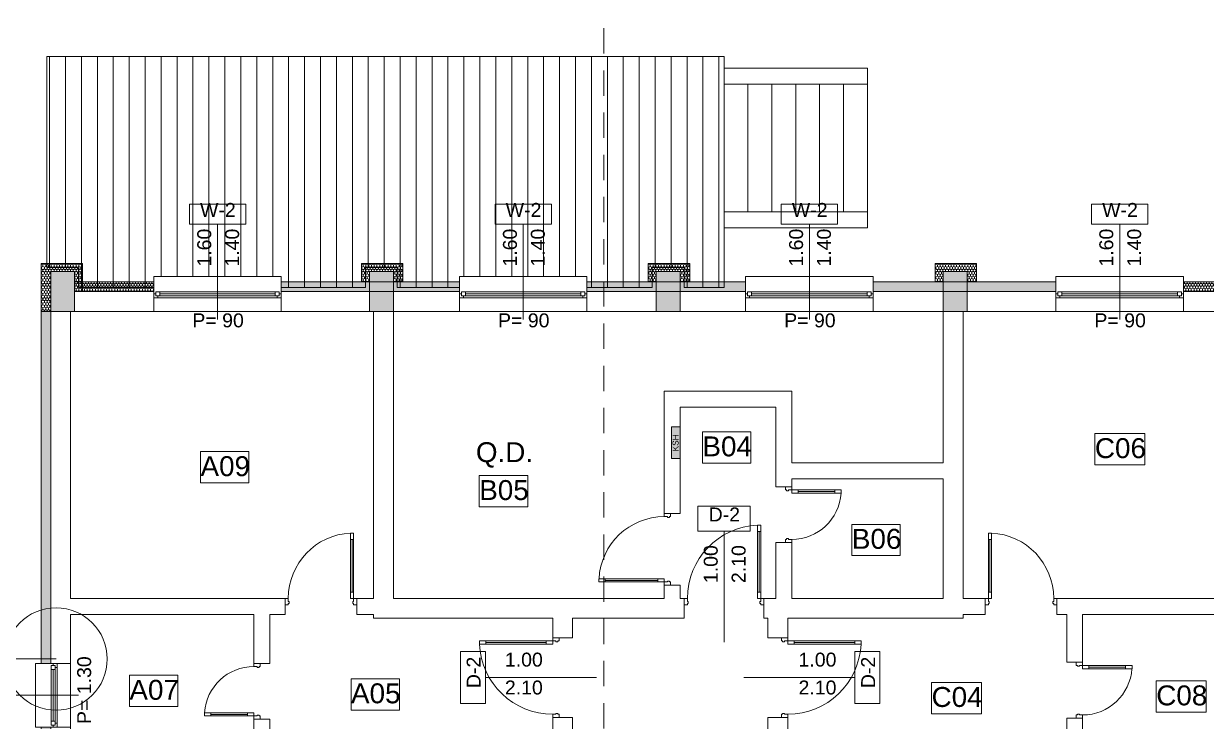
# Model space of a CAD drawing. Header units: feet. Extents: x 2796058 to 2864679, y -67651 to -26651.
# Drawn here: x 2803729 to 2818571, y -50301 to -41549 of the extents above; entities that cross this region are included whole.
import ezdxf
from ezdxf.enums import TextEntityAlignment as Align

# ---------------------------------------------------------------- set-up
doc = ezdxf.new("R2010")
doc.units = ezdxf.units.FT
doc.header["$MEASUREMENT"] = 0
doc.linetypes.add('Long Dashed', pattern=[529.166651, 317.499995, -211.666656])
for name, color, linetype in [('0_muret e jashtme', 7, 'Continuous'), ('Dimensioning - General', 7, 'Continuous'), ('Shell - Roof', 7, 'Continuous')]:
    doc.layers.add(name, color=color, linetype=linetype)
for name, color, linetype, lineweight in [('0_muret e jashtme_Pen_No__1', 7, 'Continuous', 0), ('0_muret e jashtme_Pen_No__19', 255, 'Continuous', 0), ('ARCHICAD Door Markers_Pen_No__60', 230, 'Continuous', 0), ('ARCHICAD Doors_Pen_No__1', 7, 'Continuous', 0), ('ARCHICAD Doors_Pen_No__60', 230, 'Continuous', 0), ('ARCHICAD Window Markers_Pen_No__20', 1, 'Continuous', 0), ('ARCHICAD Windows_Pen_No__20', 1, 'Continuous', 0), ('Dimensioning - General_Pen_No__1', 7, 'Continuous', 0), ('Lines_Pen_No__20', 1, 'Continuous', 0), ('Shell - Roof_Pen_No__1', 7, 'Continuous', 0), ('Shell - Roof_Pen_No__2', 8, 'Continuous', 0), ('Shell - Roof_Pen_No__20', 1, 'Continuous', 0), ('Structural - Bearing_Pen_No__1', 7, 'Continuous', 0), ('Structural - Bearing_Pen_No__2', 8, 'Continuous', 0), ('Text blocks_Pen_No__1', 7, 'Continuous', 0), ('Text blocks_Pen_No__2', 8, 'Continuous', 0)]:
    doc.layers.add(name, color=color, linetype=linetype, lineweight=lineweight)
doc.layers.add('0_muret e jashtme_Pen_No__14', color=7, linetype='Continuous', lineweight=0, true_color=0xbd8b17)
doc.layers.add('Structural - Bearing_Pen_No__65', color=7, linetype='Continuous', lineweight=0, true_color=0x80c2ff)
doc.styles.add('GENERATED_STYLE_1', font='arial.ttf')
doc.dimstyles.new('GENERATED_STYLE__1', dxfattribs={"dimtxt": 250, "dimasz": 190, "dimexe": 0.18, "dimexo": 3, "dimgap": 0.09, "dimtad": 1, "dimtih": 1, "dimtoh": 1, "dimlfac": 0.001, "dimzin": 0, "dimdsep": 46, "dimtxsty": 'GENERATED_STYLE_1', "dimblk": 'ARROWHEAD_2', "dimblk1": 'ARROWHEAD_2', "dimblk2": 'ARROWHEAD_2', "dimcen": 0.09, "dimclrd": 7, "dimclre": 7, "dimclrt": 7, "dimadec": 0, "dimazin": 0, "dimtfac": 1, "dimtdec": 4, "dimtmove": 0, "dimatfit": 3, "dimfxl": 1, "dimtolj": 1, "dimtzin": 0, "dimarcsym": 0})
pattern_1 = [(90, (2247653.822, -76424.967), (-34.6410162, 0), [20, -40]), (90, (2247636.502, -76394.967), (-34.6410162, 0), [20, -40]), (150, (2247653.822, -76404.967), (17.320508, 30), [20, -40]), (150, (2247619.18, -76404.967), (17.320508, 30), [20, -40]), (210, (2247653.822, -76424.967), (-17.320508, 30), [20, -40]), (210, (2247619.18, -76424.967), (-17.320508, 30), [20, -40])]

# ---------------------------------------------------------------- blocks, each defined once
blk = doc.blocks.new('Window 22')
at = {"layer": 'ARCHICAD Windows_Pen_No__20', "color": 1, "linetype": 'Continuous', "lineweight": 0}
for p, q in [((-400, 150), (-400, 220)), ((-400, 220), (400, 220)), ((-400, 150), (-400, 30)), ((400, 220), (400, 150)), ((400, 150), (400, 30)), ((-400, 30), (-400, 0)), ((-400, 0), (-375, 0)), ((-400, 0), (-400, -50)), ((-400, 0), (-400, -50)), ((-375, 25), (-325, 25)), ((-375, -25), (-375, 25)), ((-375, 0), (-375, -25)), ((-325, 25), (325, 25)), ((-325, 25), (-325, -25)), ((-325, 25), (325, 25)), ((-325, 0), (325, 0)), ((325, -25), (325, 25)), ((325, 25), (375, 25)), ((375, 25), (375, -25)), ((375, -25), (375, 0)), ((375, 0), (400, 0)), ((400, 30), (400, 0)), ((400, 0), (400, -50)), ((400, 0), (400, -50)), ((-350, -50), (-400, -50)), ((-400, -50), (-400, -220)), ((-375, -25), (-350, -25)), ((-325, -25), (-375, -25)), ((-350, -25), (-350, -50)), ((350, -50), (-350, -50)), ((325, -25), (-325, -25)), ((375, -25), (325, -25)), ((350, -50), (350, -25)), ((350, -25), (375, -25)), ((400, -50), (350, -50)), ((400, -50), (400, -220)), ((-400, -220), (400, -220))]:
    blk.add_line(p, q, dxfattribs=at)
blk = doc.blocks.new('W Marker 22_2')
at = {"layer": 'ARCHICAD Window Markers_Pen_No__20', "color": 1, "linetype": 'Continuous', "lineweight": 0}
for p, q in [((0, -1095), (0, 100)), ((-354, -1095), (-354, -1345)), ((354, -1095), (-354, -1095)), ((354, -1345), (354, -1095)), ((-354, -1345), (354, -1345))]:
    blk.add_line(p, q, dxfattribs=at)
at = {"layer": 'ARCHICAD Window Markers_Pen_No__20', "color": 1, "lineweight": 0, "style": 'GENERATED_STYLE_1'}
for tag, rotation, p in [('AC_MarkerText_2_1', 90, (-28, -913)), ('AC_MarkerText_2_0', 90, (322, -913)), ('AC_MarkerText_4', 180, (417, 367)), ('AC_MarkerText_1', 180, (220, -1015))]:
    blk.add_attdef(tag, text='', height=175, rotation=rotation, dxfattribs=at).set_placement(p, align=Align.BOTTOM_LEFT)
blk = doc.blocks.new('Wall_1', base_point=(2804318, -45159))
at = {"layer": '0_muret e jashtme_Pen_No__14', "linetype": 'Continuous', "lineweight": 0, "true_color": 0xbd8b17}
h = blk.add_hatch(dxfattribs=at)
h.set_pattern_fill('STYROFOAM_SM_INSULATION', color=42, style=0, pattern_type=2)
h.set_pattern_definition(pattern_1)
h.paths.add_polyline_path([(2803948, -45159), (2803948, -49575), (2804068, -49575), (2804068, -45159)])
h = blk.add_hatch(dxfattribs=at)
h.set_pattern_fill('STYROFOAM_SM_INSULATION', color=42, style=0, pattern_type=2)
h.set_pattern_definition(pattern_1)
h.paths.add_polyline_path([(2803948, -55579), (2804068, -55459), (2804068, -50375), (2803948, -50375)])
at = {"layer": '0_muret e jashtme_Pen_No__1', "color": 7, "linetype": 'Continuous', "lineweight": 0}
for p, q in [((2804068, -45159), (2804068, -49575)), ((2803948, -49575), (2804068, -49575)), ((2804068, -49575), (2804098, -49575)), ((2804098, -49575), (2804148, -49575)), ((2804148, -49575), (2804318, -49575)), ((2803948, -50375), (2804068, -50375)), ((2804068, -50375), (2804068, -55459)), ((2804068, -50375), (2804098, -50375)), ((2804098, -50375), (2804148, -50375)), ((2804148, -50375), (2804318, -50375))]:
    blk.add_line(p, q, dxfattribs=at)
at = {"layer": '0_muret e jashtme_Pen_No__1', "color": 7, "linetype": 'Continuous', "lineweight": 0, "flags": 128}
for points in [[(2803948, -45159), (2803948, -49575)], [(2804318, -45159), (2803948, -45159)], [(2804318, -48759), (2804318, -45159)], [(2804318, -49575), (2804318, -48959)], [(2803948, -50375), (2803948, -55579)], [(2804318, -50909), (2804318, -50375)], [(2804318, -55209), (2804318, -51109)]]:
    blk.add_lwpolyline(points, dxfattribs=at)
at = {"layer": 'ARCHICAD Window Markers_Pen_No__20', "color": 1, "linetype": 'Continuous', "lineweight": 0}
ref = blk.add_blockref('W Marker 22_2', (2804318, -49975), dxfattribs=dict(at, rotation=270))
ref.add_attrib('AC_MarkerText_1', 'W-6', dxfattribs={"color": 1, "lineweight": 0, "height": 175, "rotation": 90, "style": 'GENERATED_STYLE_1'}).set_placement((2803246, -50138), align=Align.BOTTOM_LEFT)
ref.add_attrib('AC_MarkerText_2', '80', dxfattribs={"color": 1, "lineweight": 0, "height": 175, "rotation": 360, "style": 'GENERATED_STYLE_1'}).set_placement((2803348, -50241), align=Align.BOTTOM_LEFT)
ref.add_attrib('AC_MarkerText_2_1', '80', dxfattribs={"color": 1, "lineweight": 0, "height": 175, "rotation": 360, "style": 'GENERATED_STYLE_1'}).set_placement((2803348, -49891), align=Align.BOTTOM_LEFT)
ref.add_attrib('AC_MarkerText_4', 'P= 1.30', dxfattribs={"color": 1, "lineweight": 0, "height": 175, "rotation": 90, "style": 'GENERATED_STYLE_1'}).set_placement((2804628, -50335), align=Align.BOTTOM_LEFT)
at = {"layer": 'ARCHICAD Windows_Pen_No__20', "color": 1, "linetype": 'Continuous', "lineweight": 0, "zscale": 1000, "rotation": 90}
blk.add_blockref('Window 22', (2804098, -49975), dxfattribs=at)
blk = doc.blocks.new('Window 22_2')
at = {"layer": 'ARCHICAD Windows_Pen_No__20', "color": 1, "linetype": 'Continuous', "lineweight": 0}
for p, q in [((-800, 150), (-800, 220)), ((-800, 220), (800, 220)), ((-800, 150), (-800, 30)), ((800, 220), (800, 150)), ((800, 150), (800, 30)), ((-800, 30), (-800, 0)), ((-800, 0), (-775, 0)), ((-800, 0), (-800, -50)), ((-800, 0), (-800, -50)), ((-775, 25), (-725, 25)), ((-775, -25), (-775, 25)), ((-775, 0), (-775, -25)), ((-725, 25), (725, 25)), ((-725, 25), (-725, -25)), ((-725, 25), (725, 25)), ((-725, 0), (725, 0)), ((725, -25), (725, 25)), ((725, 25), (775, 25)), ((775, 25), (775, -25)), ((775, -25), (775, 0)), ((775, 0), (800, 0)), ((800, 30), (800, 0)), ((800, 0), (800, -50)), ((800, 0), (800, -50)), ((-750, -50), (-800, -50)), ((-800, -50), (-800, -220)), ((-775, -25), (-750, -25)), ((-725, -25), (-775, -25)), ((-750, -25), (-750, -50)), ((750, -50), (-750, -50)), ((725, -25), (-725, -25)), ((775, -25), (725, -25)), ((750, -50), (750, -25)), ((750, -25), (775, -25)), ((800, -50), (750, -50)), ((800, -50), (800, -220)), ((-800, -220), (800, -220))]:
    blk.add_line(p, q, dxfattribs=at)
blk = doc.blocks.new('W Marker 22')
at = {"layer": 'ARCHICAD Window Markers_Pen_No__20', "color": 1, "linetype": 'Continuous', "lineweight": 0}
for p, q in [((354, 975), (-354, 975)), ((-354, 975), (-354, 725)), ((354, 725), (354, 975)), ((-354, 725), (354, 725)), ((0, 725), (0, -470))]:
    blk.add_line(p, q, dxfattribs=at)
at = {"layer": 'ARCHICAD Window Markers_Pen_No__20', "color": 1, "lineweight": 0, "style": 'GENERATED_STYLE_1'}
for tag, rotation, p in [('AC_MarkerText_1', 180, (220, 1055)), ('AC_MarkerText_2_0', 270, (-322, 657)), ('AC_MarkerText_2_1', 270, (28, 657)), ('AC_MarkerText_4', 180, (417, -328))]:
    blk.add_attdef(tag, text='', height=175, rotation=rotation, dxfattribs=at).set_placement(p, align=Align.BOTTOM_LEFT)
blk = doc.blocks.new('Wall_2', base_point=(2804368, -45159))
at = {"layer": '0_muret e jashtme_Pen_No__14', "linetype": 'Continuous', "lineweight": 0, "true_color": 0xbd8b17}
h = blk.add_hatch(dxfattribs=at)
h.set_pattern_fill('STYROFOAM_SM_INSULATION', color=42, style=0, pattern_type=2)
h.set_pattern_definition(pattern_1)
h.paths.add_polyline_path([(2804368, -44789), (2804368, -44909), (2805362, -44909), (2805362, -44789)])
h = blk.add_hatch(dxfattribs=at)
h.set_pattern_fill('STYROFOAM_SM_INSULATION', color=42, style=0, pattern_type=2)
h.set_pattern_definition(pattern_1)
h.paths.add_polyline_path([(2806962, -44909), (2809198, -44909), (2809198, -44789), (2806962, -44789)])
h = blk.add_hatch(dxfattribs=at)
h.set_pattern_fill('STYROFOAM_SM_INSULATION', color=42, style=0, pattern_type=2)
h.set_pattern_definition(pattern_1)
h.paths.add_polyline_path([(2812789, -44789), (2810798, -44789), (2810798, -44909), (2812789, -44909)])
h = blk.add_hatch(dxfattribs=at)
h.set_pattern_fill('STYROFOAM_SM_INSULATION', color=42, style=0, pattern_type=2)
h.set_pattern_definition(pattern_1)
h.paths.add_polyline_path([(2816683, -44789), (2814389, -44789), (2814389, -44909), (2816683, -44909)])
h = blk.add_hatch(dxfattribs=at)
h.set_pattern_fill('STYROFOAM_SM_INSULATION', color=42, style=0, pattern_type=2)
h.set_pattern_definition(pattern_1)
h.paths.add_polyline_path([(2818283, -44909), (2819487, -44909), (2819568, -44789), (2818283, -44789)])
at = {"layer": '0_muret e jashtme_Pen_No__1', "color": 7, "linetype": 'Continuous', "lineweight": 0}
for p, q in [((2805362, -44789), (2805362, -44909)), ((2806962, -44789), (2806962, -44909)), ((2809198, -44789), (2809198, -44909)), ((2810798, -44789), (2810798, -44909)), ((2812789, -44789), (2812789, -44909)), ((2814389, -44789), (2814389, -44909)), ((2816683, -44789), (2816683, -44909)), ((2818283, -44789), (2818283, -44909)), ((2805362, -44909), (2804368, -44909)), ((2805362, -44909), (2805362, -44939)), ((2805362, -44939), (2805362, -44989)), ((2809198, -44909), (2806962, -44909)), ((2806962, -44909), (2806962, -44939)), ((2806962, -44939), (2806962, -44989)), ((2809198, -44909), (2809198, -44939)), ((2809198, -44939), (2809198, -44989)), ((2812789, -44909), (2810798, -44909)), ((2810798, -44909), (2810798, -44939)), ((2810798, -44939), (2810798, -44989)), ((2812789, -44909), (2812789, -44939)), ((2812789, -44939), (2812789, -44989)), ((2816683, -44909), (2814389, -44909)), ((2814389, -44909), (2814389, -44939)), ((2814389, -44939), (2814389, -44989)), ((2816683, -44909), (2816683, -44939)), ((2816683, -44939), (2816683, -44989)), ((2819318, -44909), (2818283, -44909)), ((2818283, -44909), (2818283, -44939)), ((2818283, -44939), (2818283, -44989)), ((2805362, -44989), (2805362, -45159)), ((2806962, -44989), (2806962, -45159)), ((2809198, -44989), (2809198, -45159)), ((2810798, -44989), (2810798, -45159)), ((2812789, -44989), (2812789, -45159)), ((2814389, -44989), (2814389, -45159)), ((2816683, -44989), (2816683, -45159)), ((2818283, -44989), (2818283, -45159))]:
    blk.add_line(p, q, dxfattribs=at)
at = {"layer": '0_muret e jashtme_Pen_No__1', "color": 7, "linetype": 'Continuous', "lineweight": 0, "flags": 128}
for points in [[(2805362, -44789), (2804368, -44789)], [(2804368, -44789), (2804368, -44909)], [(2809198, -44789), (2806962, -44789)], [(2812789, -44789), (2810798, -44789)], [(2816683, -44789), (2814389, -44789)], [(2819568, -44789), (2818283, -44789)], [(2804368, -44909), (2804368, -45159)], [(2804368, -45159), (2805362, -45159)], [(2806962, -45159), (2808118, -45159)], [(2808368, -45159), (2809198, -45159)], [(2810798, -45159), (2812789, -45159)], [(2814389, -45159), (2815268, -45159)], [(2815518, -45159), (2816683, -45159)], [(2818283, -45159), (2819318, -45159)]]:
    blk.add_lwpolyline(points, dxfattribs=at)
at = {"layer": 'ARCHICAD Window Markers_Pen_No__20', "color": 1, "linetype": 'Continuous', "lineweight": 0}
ref = blk.add_blockref('W Marker 22', (2806162, -44789), dxfattribs=at)
ref.add_attrib('AC_MarkerText_1', 'W-2', dxfattribs={"color": 1, "lineweight": 0, "height": 175, "style": 'GENERATED_STYLE_1'}).set_placement((2805942, -44026), align=Align.BOTTOM_LEFT)
ref.add_attrib('AC_MarkerText_2', '1.60', dxfattribs={"color": 1, "lineweight": 0, "height": 175, "rotation": 90, "style": 'GENERATED_STYLE_1'}).set_placement((2806135, -44597), align=Align.BOTTOM_LEFT)
ref.add_attrib('AC_MarkerText_3', '1.40', dxfattribs={"color": 1, "lineweight": 0, "height": 175, "rotation": 90, "style": 'GENERATED_STYLE_1'}).set_placement((2806485, -44597), align=Align.BOTTOM_LEFT)
ref.add_attrib('AC_MarkerText_4', 'P= 90', dxfattribs={"color": 1, "lineweight": 0, "height": 175, "style": 'GENERATED_STYLE_1'}).set_placement((2805846, -45411), align=Align.BOTTOM_LEFT)
ref = blk.add_blockref('W Marker 22', (2809998, -44789), dxfattribs=at)
ref.add_attrib('AC_MarkerText_1', 'W-2', dxfattribs={"color": 1, "lineweight": 0, "height": 175, "style": 'GENERATED_STYLE_1'}).set_placement((2809778, -44026), align=Align.BOTTOM_LEFT)
ref.add_attrib('AC_MarkerText_2', '1.60', dxfattribs={"color": 1, "lineweight": 0, "height": 175, "rotation": 90, "style": 'GENERATED_STYLE_1'}).set_placement((2809971, -44597), align=Align.BOTTOM_LEFT)
ref.add_attrib('AC_MarkerText_3', '1.40', dxfattribs={"color": 1, "lineweight": 0, "height": 175, "rotation": 90, "style": 'GENERATED_STYLE_1'}).set_placement((2810321, -44597), align=Align.BOTTOM_LEFT)
ref.add_attrib('AC_MarkerText_4', 'P= 90', dxfattribs={"color": 1, "lineweight": 0, "height": 175, "style": 'GENERATED_STYLE_1'}).set_placement((2809682, -45411), align=Align.BOTTOM_LEFT)
ref = blk.add_blockref('W Marker 22', (2813589, -44789), dxfattribs=at)
ref.add_attrib('AC_MarkerText_1', 'W-2', dxfattribs={"color": 1, "lineweight": 0, "height": 175, "style": 'GENERATED_STYLE_1'}).set_placement((2813369, -44026), align=Align.BOTTOM_LEFT)
ref.add_attrib('AC_MarkerText_2', '1.60', dxfattribs={"color": 1, "lineweight": 0, "height": 175, "rotation": 90, "style": 'GENERATED_STYLE_1'}).set_placement((2813562, -44597), align=Align.BOTTOM_LEFT)
ref.add_attrib('AC_MarkerText_3', '1.40', dxfattribs={"color": 1, "lineweight": 0, "height": 175, "rotation": 90, "style": 'GENERATED_STYLE_1'}).set_placement((2813912, -44597), align=Align.BOTTOM_LEFT)
ref.add_attrib('AC_MarkerText_4', 'P= 90', dxfattribs={"color": 1, "lineweight": 0, "height": 175, "style": 'GENERATED_STYLE_1'}).set_placement((2813273, -45411), align=Align.BOTTOM_LEFT)
ref = blk.add_blockref('W Marker 22', (2817483, -44789), dxfattribs=at)
ref.add_attrib('AC_MarkerText_1', 'W-2', dxfattribs={"color": 1, "lineweight": 0, "height": 175, "style": 'GENERATED_STYLE_1'}).set_placement((2817263, -44026), align=Align.BOTTOM_LEFT)
ref.add_attrib('AC_MarkerText_2', '1.60', dxfattribs={"color": 1, "lineweight": 0, "height": 175, "rotation": 90, "style": 'GENERATED_STYLE_1'}).set_placement((2817455, -44597), align=Align.BOTTOM_LEFT)
ref.add_attrib('AC_MarkerText_3', '1.40', dxfattribs={"color": 1, "lineweight": 0, "height": 175, "rotation": 90, "style": 'GENERATED_STYLE_1'}).set_placement((2817805, -44597), align=Align.BOTTOM_LEFT)
ref.add_attrib('AC_MarkerText_4', 'P= 90', dxfattribs={"color": 1, "lineweight": 0, "height": 175, "style": 'GENERATED_STYLE_1'}).set_placement((2817166, -45411), align=Align.BOTTOM_LEFT)
at = {"layer": 'ARCHICAD Windows_Pen_No__20', "color": 1, "linetype": 'Continuous', "lineweight": 0, "xscale": -1, "zscale": 1000}
for p in [(2806162, -44939), (2809998, -44939), (2813589, -44939), (2817483, -44939)]:
    blk.add_blockref('Window 22_2', p, dxfattribs=at)
blk = doc.blocks.new('Storefront 22_2')
at = {"layer": 'ARCHICAD Doors_Pen_No__60', "color": 230, "linetype": 'Continuous', "lineweight": 0}
for p, q in [((420, 840), (420, 920)), ((420, 920), (460, 920)), ((460, 920), (460, 840)), ((420, 840), (440, 840)), ((420, 80), (420, 840)), ((460, 840), (420, 840)), ((440, 840), (460, 840)), ((440, 80), (440, 840)), ((440, 840), (440, 80)), ((440, 840), (440, 80)), ((460, 840), (460, 80)), ((-500, 0), (-500, -80)), ((-460, 0), (-500, 0)), ((-500, 0), (-500, -80)), ((-500, 0), (-500, -80)), ((-460, -40), (-460, 0)), ((440, 80), (420, 80)), ((420, 0), (420, 80)), ((420, 80), (460, 80)), ((460, 0), (420, 0)), ((460, 80), (440, 80)), ((460, 80), (460, 0)), ((460, 0), (460, -40)), ((500, 0), (460, 0)), ((500, -80), (500, 0)), ((500, 0), (500, -80)), ((500, 0), (500, -80)), ((-500, -80), (-460, -80)), ((-500, -80), (-500, -250)), ((-450, -40), (-460, -40)), ((-460, -80), (-460, -65.4)), ((-460, -65.4), (-450, -65.4)), ((-450, -65.4), (-450, -40)), ((460, -40), (450, -40)), ((450, -40), (450, -65.4)), ((450, -65.4), (460, -65.4)), ((460, -65.4), (460, -80)), ((460, -80), (500, -80)), ((500, -80), (500, -250))]:
    blk.add_line(p, q, dxfattribs=at)
blk.add_arc((460, 0), 920, 92.49191, 180, dxfattribs=at)
blk = doc.blocks.new('D Marker 22_2')
at = {"layer": 'ARCHICAD Door Markers_Pen_No__60', "color": 230, "linetype": 'Continuous', "lineweight": 0}
for p, q in [((0, -1093), (0, 300)), ((-327, -1093), (-327, -1407)), ((327, -1093), (-327, -1093)), ((327, -1407), (327, -1093)), ((-327, -1407), (327, -1407))]:
    blk.add_line(p, q, dxfattribs=at)
at = {"layer": 'ARCHICAD Door Markers_Pen_No__60', "color": 230, "lineweight": 0, "style": 'GENERATED_STYLE_1'}
for tag, rotation, p in [('AC_MarkerText_3', 270, (-323, -327)), ('A', 270, (27, -327)), ('AC_MarkerText_1', 180, (193, -1042))]:
    blk.add_attdef(tag, text='', height=175, rotation=rotation, dxfattribs=at).set_placement(p, align=Align.BOTTOM_LEFT)
blk = doc.blocks.new('Wall_15', base_point=(2815268, -48759))
at = {"layer": '0_muret e jashtme_Pen_No__1', "color": 7, "linetype": 'Continuous', "lineweight": 0}
for p, q in [((2812018, -48759), (2812018, -48839)), ((2813018, -48759), (2813018, -48839)), ((2812018, -48839), (2812018, -49009)), ((2813018, -48839), (2813018, -49009))]:
    blk.add_line(p, q, dxfattribs=at)
at = {"layer": '0_muret e jashtme_Pen_No__1', "color": 7, "linetype": 'Continuous', "lineweight": 0, "flags": 128}
for points in [[(2811768, -48759), (2808368, -48759)], [(2812018, -48759), (2811968, -48759)], [(2813168, -48759), (2813018, -48759)], [(2815268, -48759), (2813368, -48759)], [(2808118, -49009), (2810368, -49009)], [(2810618, -49009), (2812018, -49009)], [(2813018, -49009), (2813068, -49009)], [(2813318, -49009), (2815518, -49009)]]:
    blk.add_lwpolyline(points, dxfattribs=at)
at = {"layer": 'ARCHICAD Door Markers_Pen_No__60', "color": 230, "linetype": 'Continuous', "lineweight": 0}
ref = blk.add_blockref('D Marker 22_2', (2812518, -49009), dxfattribs=dict(at, rotation=180))
ref.add_attrib('A', '1.00', dxfattribs={"color": 230, "lineweight": 0, "height": 175, "rotation": 90, "style": 'GENERATED_STYLE_1'}).set_placement((2812491, -48567), align=Align.BOTTOM_LEFT)
ref.add_attrib('AC_MarkerText_1', 'D-2', dxfattribs={"color": 230, "lineweight": 0, "height": 175, "rotation": 360, "style": 'GENERATED_STYLE_1'}).set_placement((2812325, -47846), align=Align.BOTTOM_LEFT)
ref.add_attrib('AC_MarkerText_3', '2.10', dxfattribs={"color": 230, "lineweight": 0, "height": 175, "rotation": 90, "style": 'GENERATED_STYLE_1'}).set_placement((2812841, -48567), align=Align.BOTTOM_LEFT)
at = {"layer": 'ARCHICAD Doors_Pen_No__60', "color": 230, "linetype": 'Continuous', "lineweight": 0, "zscale": 1000}
blk.add_blockref('Storefront 22_2', (2812518, -48759), dxfattribs=at)
blk = doc.blocks.new('Wall_16', base_point=(2813068, -54309))
at = {"layer": '0_muret e jashtme_Pen_No__1', "color": 7, "linetype": 'Continuous', "lineweight": 0}
for p, q in [((2813238, -49252), (2813068, -49252)), ((2813318, -49252), (2813238, -49252)), ((2813238, -50252), (2813068, -50252)), ((2813318, -50252), (2813238, -50252))]:
    blk.add_line(p, q, dxfattribs=at)
at = {"layer": '0_muret e jashtme_Pen_No__1', "color": 7, "linetype": 'Continuous', "lineweight": 0, "flags": 128}
for points in [[(2813068, -49009), (2813068, -49252)], [(2813318, -49252), (2813318, -49009)], [(2813068, -50252), (2813068, -54309)], [(2813318, -50909), (2813318, -50252)], [(2813318, -54309), (2813318, -51109)]]:
    blk.add_lwpolyline(points, dxfattribs=at)
at = {"layer": 'ARCHICAD Door Markers_Pen_No__60', "color": 230, "linetype": 'Continuous', "lineweight": 0}
ref = blk.add_blockref('D Marker 22_2', (2813068, -49752), dxfattribs=dict(at, rotation=90))
ref.add_attrib('A', '1.00', dxfattribs={"color": 230, "lineweight": 0, "height": 175, "rotation": 360, "style": 'GENERATED_STYLE_1'}).set_placement((2813453, -49667), align=Align.BOTTOM_LEFT)
ref.add_attrib('AC_MarkerText_1', 'D-2', dxfattribs={"color": 230, "lineweight": 0, "height": 175, "rotation": 90, "style": 'GENERATED_STYLE_1'}).set_placement((2814466, -49885), align=Align.BOTTOM_LEFT)
ref.add_attrib('AC_MarkerText_3', '2.10', dxfattribs={"color": 230, "lineweight": 0, "height": 175, "rotation": 360, "style": 'GENERATED_STYLE_1'}).set_placement((2813453, -50017), align=Align.BOTTOM_LEFT)
at = {"layer": 'ARCHICAD Doors_Pen_No__60', "color": 230, "linetype": 'Continuous', "lineweight": 0, "xscale": -1, "zscale": 1000, "rotation": 270}
blk.add_blockref('Storefront 22_2', (2813318, -49752), dxfattribs=at)
blk = doc.blocks.new('D Marker 22_3')
at = {"layer": 'ARCHICAD Door Markers_Pen_No__60', "color": 230, "linetype": 'Continuous', "lineweight": 0}
for p, q in [((327, 1157), (-327, 1157)), ((-327, 1157), (-327, 843)), ((327, 843), (327, 1157)), ((-327, 843), (327, 843)), ((0, 843), (0, -550))]:
    blk.add_line(p, q, dxfattribs=at)
at = {"layer": 'ARCHICAD Door Markers_Pen_No__60', "color": 230, "lineweight": 0, "style": 'GENERATED_STYLE_1'}
blk.add_attdef('AC_MarkerText_1', text='', height=175, dxfattribs=at).set_placement((-193, 913), align=Align.BOTTOM_LEFT)
for tag, p in [('AC_MarkerText_3', (-322, 657)), ('A', (28, 657))]:
    blk.add_attdef(tag, text='', height=175, rotation=270, dxfattribs=at).set_placement(p, align=Align.BOTTOM_LEFT)
blk = doc.blocks.new('Wall_17', base_point=(2810618, -54309))
at = {"layer": '0_muret e jashtme_Pen_No__1', "color": 7, "linetype": 'Continuous', "lineweight": 0}
for p, q in [((2810368, -49252), (2810448, -49252)), ((2810448, -49252), (2810618, -49252)), ((2810368, -50252), (2810448, -50252)), ((2810448, -50252), (2810618, -50252))]:
    blk.add_line(p, q, dxfattribs=at)
at = {"layer": '0_muret e jashtme_Pen_No__1', "color": 7, "linetype": 'Continuous', "lineweight": 0, "flags": 128}
for points in [[(2810368, -49009), (2810368, -49252)], [(2810618, -49252), (2810618, -49009)], [(2810368, -50252), (2810368, -50909)], [(2810618, -54309), (2810618, -50252)], [(2810368, -51109), (2810368, -52109)], [(2810368, -52309), (2810368, -54309)]]:
    blk.add_lwpolyline(points, dxfattribs=at)
at = {"layer": 'ARCHICAD Door Markers_Pen_No__60', "color": 230, "linetype": 'Continuous', "lineweight": 0}
ref = blk.add_blockref('D Marker 22_3', (2810368, -49752), dxfattribs=dict(at, rotation=90))
ref.add_attrib('A', '1.00', dxfattribs={"color": 230, "lineweight": 0, "height": 175, "rotation": 360, "style": 'GENERATED_STYLE_1'}).set_placement((2809768, -49667), align=Align.BOTTOM_LEFT)
ref.add_attrib('AC_MarkerText_1', 'D-2', dxfattribs={"color": 230, "lineweight": 0, "height": 175, "rotation": 90, "style": 'GENERATED_STYLE_1'}).set_placement((2809516, -49885), align=Align.BOTTOM_LEFT)
ref.add_attrib('AC_MarkerText_3', '2.10', dxfattribs={"color": 230, "lineweight": 0, "height": 175, "rotation": 360, "style": 'GENERATED_STYLE_1'}).set_placement((2809768, -50017), align=Align.BOTTOM_LEFT)
at = {"layer": 'ARCHICAD Doors_Pen_No__60', "color": 230, "linetype": 'Continuous', "lineweight": 0, "zscale": 1000, "rotation": 90}
blk.add_blockref('Storefront 22_2', (2810368, -49752), dxfattribs=at)
blk = doc.blocks.new('Wall_34', base_point=(2815268, -45159))
at = {"layer": '0_muret e jashtme_Pen_No__1', "color": 7, "linetype": 'Continuous', "lineweight": 0, "flags": 128}
for points in [[(2815268, -45159), (2815268, -47059)], [(2815518, -48759), (2815518, -45159)], [(2815268, -47259), (2815268, -48759)], [(2815518, -49009), (2815518, -48959)]]:
    blk.add_lwpolyline(points, dxfattribs=at)
blk = doc.blocks.new('Wall_35', base_point=(2808368, -45159))
at = {"layer": '0_muret e jashtme_Pen_No__1', "color": 7, "linetype": 'Continuous', "lineweight": 0, "flags": 128}
for points in [[(2808118, -45159), (2808118, -48759)], [(2808368, -48759), (2808368, -45159)], [(2808118, -48959), (2808118, -49009)]]:
    blk.add_lwpolyline(points, dxfattribs=at)
blk = doc.blocks.new('Wall_36', base_point=(2815268, -47259))
at = {"layer": '0_muret e jashtme_Pen_No__1', "color": 7, "linetype": 'Continuous', "lineweight": 0, "flags": 128}
for points in [[(2815268, -47059), (2813368, -47059)], [(2813368, -47259), (2815268, -47259)]]:
    blk.add_lwpolyline(points, dxfattribs=at)
blk = doc.blocks.new('Storefront 22_4')
at = {"layer": 'ARCHICAD Doors_Pen_No__1', "color": 7, "linetype": 'Continuous', "lineweight": 0}
for p, q in [((270, 540), (270, 620)), ((270, 620), (310, 620)), ((310, 620), (310, 540)), ((270, 540), (290, 540)), ((270, 80), (270, 540)), ((310, 540), (270, 540)), ((290, 540), (310, 540)), ((290, 80), (290, 540)), ((290, 540), (290, 80)), ((290, 540), (290, 80)), ((310, 540), (310, 80)), ((-350, 0), (-350, -80)), ((-310, 0), (-350, 0)), ((-350, 0), (-350, -80)), ((-350, 0), (-350, -80)), ((-310, -40), (-310, 0)), ((290, 80), (270, 80)), ((270, 0), (270, 80)), ((270, 80), (310, 80)), ((310, 0), (270, 0)), ((310, 80), (290, 80)), ((310, 80), (310, 0)), ((310, 0), (310, -40)), ((350, 0), (310, 0)), ((350, -80), (350, 0)), ((350, 0), (350, -80)), ((350, 0), (350, -80)), ((-350, -80), (-310, -80)), ((-350, -80), (-350, -200)), ((-300, -40), (-310, -40)), ((-310, -80), (-310, -65.4)), ((-310, -65.4), (-300, -65.4)), ((-300, -65.4), (-300, -40)), ((310, -40), (300, -40)), ((300, -40), (300, -65.4)), ((300, -65.4), (310, -65.4)), ((310, -65.4), (310, -80)), ((310, -80), (350, -80)), ((350, -80), (350, -200))]:
    blk.add_line(p, q, dxfattribs=at)
blk.add_arc((310, 0), 620, 93.69907, 180, dxfattribs=at)
blk = doc.blocks.new('Wall_37', base_point=(2813168, -48759))
at = {"layer": '0_muret e jashtme_Pen_No__1', "color": 7, "linetype": 'Continuous', "lineweight": 0}
for p, q in [((2813288, -47359), (2813168, -47359)), ((2813368, -47359), (2813288, -47359)), ((2813288, -48059), (2813168, -48059)), ((2813368, -48059), (2813288, -48059))]:
    blk.add_line(p, q, dxfattribs=at)
at = {"layer": '0_muret e jashtme_Pen_No__1', "color": 7, "linetype": 'Continuous', "lineweight": 0, "flags": 128}
for points in [[(2813368, -47059), (2813368, -46159)], [(2813168, -46359), (2813168, -47359)], [(2813368, -47359), (2813368, -47259)], [(2813168, -48059), (2813168, -48759)], [(2813368, -48759), (2813368, -48059)]]:
    blk.add_lwpolyline(points, dxfattribs=at)
at = {"layer": 'ARCHICAD Doors_Pen_No__1', "color": 7, "linetype": 'Continuous', "lineweight": 0, "xscale": -1, "zscale": 1000, "rotation": 270}
blk.add_blockref('Storefront 22_4', (2813368, -47709), dxfattribs=at)
blk = doc.blocks.new('Wall_38', base_point=(2813168, -46359))
at = {"layer": '0_muret e jashtme_Pen_No__1', "color": 7, "linetype": 'Continuous', "lineweight": 0, "flags": 128}
for points in [[(2813368, -46159), (2811768, -46159)], [(2811968, -46359), (2813168, -46359)]]:
    blk.add_lwpolyline(points, dxfattribs=at)
blk = doc.blocks.new('Storefront 22_3')
at = {"layer": 'ARCHICAD Doors_Pen_No__1', "color": 7, "linetype": 'Continuous', "lineweight": 0}
for p, q in [((370, 740), (370, 820)), ((370, 820), (410, 820)), ((410, 820), (410, 740)), ((370, 740), (390, 740)), ((370, 80), (370, 740)), ((410, 740), (370, 740)), ((390, 740), (410, 740)), ((390, 80), (390, 740)), ((390, 740), (390, 80)), ((390, 740), (390, 80)), ((410, 740), (410, 80)), ((-450, 0), (-450, -80)), ((-410, 0), (-450, 0)), ((-450, 0), (-450, -80)), ((-450, 0), (-450, -80)), ((-410, -40), (-410, 0)), ((390, 80), (370, 80)), ((370, 0), (370, 80)), ((370, 80), (410, 80)), ((410, 0), (370, 0)), ((410, 80), (390, 80)), ((410, 80), (410, 0)), ((410, 0), (410, -40)), ((450, 0), (410, 0)), ((450, -80), (450, 0)), ((450, 0), (450, -80)), ((450, 0), (450, -80)), ((-450, -80), (-410, -80)), ((-450, -80), (-450, -200)), ((-400, -40), (-410, -40)), ((-410, -80), (-410, -65.4)), ((-410, -65.4), (-400, -65.4)), ((-400, -65.4), (-400, -40)), ((410, -40), (400, -40)), ((400, -40), (400, -65.4)), ((400, -65.4), (410, -65.4)), ((410, -65.4), (410, -80)), ((410, -80), (450, -80)), ((450, -80), (450, -200))]:
    blk.add_line(p, q, dxfattribs=at)
blk.add_arc((410, 0), 820, 92.79603, 180, dxfattribs=at)
blk = doc.blocks.new('Wall_39', base_point=(2811968, -46359))
at = {"layer": '0_muret e jashtme_Pen_No__1', "color": 7, "linetype": 'Continuous', "lineweight": 0}
for p, q in [((2811768, -47693), (2811848, -47693)), ((2811848, -47693), (2811968, -47693)), ((2811768, -48593), (2811848, -48593)), ((2811848, -48593), (2811968, -48593))]:
    blk.add_line(p, q, dxfattribs=at)
at = {"layer": '0_muret e jashtme_Pen_No__1', "color": 7, "linetype": 'Continuous', "lineweight": 0, "flags": 128}
for points in [[(2811768, -46159), (2811768, -47693)], [(2811968, -47693), (2811968, -46359)], [(2811768, -48593), (2811768, -48759)], [(2811968, -48759), (2811968, -48593)]]:
    blk.add_lwpolyline(points, dxfattribs=at)
at = {"layer": 'ARCHICAD Doors_Pen_No__1', "color": 7, "linetype": 'Continuous', "lineweight": 0, "xscale": -1, "zscale": 1000, "rotation": 90}
blk.add_blockref('Storefront 22_3', (2811768, -48143), dxfattribs=at)
blk = doc.blocks.new('Wall_40', base_point=(2815268, -48759))
at = {"layer": '0_muret e jashtme_Pen_No__1', "color": 7, "linetype": 'Continuous', "lineweight": 0}
for p, q in [((2815795, -48759), (2815795, -48839)), ((2816695, -48759), (2816695, -48839)), ((2815795, -48839), (2815795, -48959)), ((2816695, -48839), (2816695, -48959))]:
    blk.add_line(p, q, dxfattribs=at)
at = {"layer": '0_muret e jashtme_Pen_No__1', "color": 7, "linetype": 'Continuous', "lineweight": 0, "flags": 128}
for points in [[(2815795, -48759), (2815518, -48759)], [(2819318, -48759), (2816695, -48759)], [(2815518, -48959), (2815795, -48959)], [(2816695, -48959), (2816818, -48959)], [(2817018, -48959), (2819318, -48959)]]:
    blk.add_lwpolyline(points, dxfattribs=at)
at = {"layer": 'ARCHICAD Doors_Pen_No__1', "color": 7, "linetype": 'Continuous', "lineweight": 0, "xscale": -1, "zscale": 1000}
blk.add_blockref('Storefront 22_3', (2816245, -48759), dxfattribs=at)
blk = doc.blocks.new('Wall_41', base_point=(2804318, -48759))
at = {"layer": '0_muret e jashtme_Pen_No__1', "color": 7, "linetype": 'Continuous', "lineweight": 0}
for p, q in [((2807010, -48759), (2807010, -48839)), ((2807910, -48759), (2807910, -48839)), ((2807010, -48839), (2807010, -48959)), ((2807910, -48839), (2807910, -48959))]:
    blk.add_line(p, q, dxfattribs=at)
at = {"layer": '0_muret e jashtme_Pen_No__1', "color": 7, "linetype": 'Continuous', "lineweight": 0, "flags": 128}
for points in [[(2807010, -48759), (2804318, -48759)], [(2808118, -48759), (2807910, -48759)], [(2804318, -48959), (2806618, -48959)], [(2806818, -48959), (2807010, -48959)], [(2807910, -48959), (2808118, -48959)]]:
    blk.add_lwpolyline(points, dxfattribs=at)
at = {"layer": 'ARCHICAD Doors_Pen_No__1', "color": 7, "linetype": 'Continuous', "lineweight": 0, "zscale": 1000}
blk.add_blockref('Storefront 22_3', (2807460, -48759), dxfattribs=at)
blk = doc.blocks.new('Wall_44', base_point=(2817018, -51109))
at = {"layer": '0_muret e jashtme_Pen_No__1', "color": 7, "linetype": 'Continuous', "lineweight": 0}
for p, q in [((2816938, -49561), (2816818, -49561)), ((2817018, -49561), (2816938, -49561)), ((2816938, -50261), (2816818, -50261)), ((2817018, -50261), (2816938, -50261))]:
    blk.add_line(p, q, dxfattribs=at)
at = {"layer": '0_muret e jashtme_Pen_No__1', "color": 7, "linetype": 'Continuous', "lineweight": 0, "flags": 128}
for points in [[(2816818, -48959), (2816818, -49561)], [(2817018, -49561), (2817018, -48959)], [(2816818, -50261), (2816818, -50909)], [(2817018, -50909), (2817018, -50261)]]:
    blk.add_lwpolyline(points, dxfattribs=at)
at = {"layer": 'ARCHICAD Doors_Pen_No__1', "color": 7, "linetype": 'Continuous', "lineweight": 0, "xscale": -1, "zscale": 1000, "rotation": 270}
blk.add_blockref('Storefront 22_4', (2817018, -49911), dxfattribs=at)
blk = doc.blocks.new('Wall_45', base_point=(2806618, -51109))
at = {"layer": '0_muret e jashtme_Pen_No__1', "color": 7, "linetype": 'Continuous', "lineweight": 0}
for p, q in [((2806618, -49574), (2806698, -49574)), ((2806698, -49574), (2806818, -49574)), ((2806618, -50274), (2806698, -50274)), ((2806698, -50274), (2806818, -50274))]:
    blk.add_line(p, q, dxfattribs=at)
at = {"layer": '0_muret e jashtme_Pen_No__1', "color": 7, "linetype": 'Continuous', "lineweight": 0, "flags": 128}
for points in [[(2806618, -48959), (2806618, -49574)], [(2806818, -49574), (2806818, -48959)], [(2806618, -50274), (2806618, -50909)], [(2806818, -50909), (2806818, -50274)]]:
    blk.add_lwpolyline(points, dxfattribs=at)
at = {"layer": 'ARCHICAD Doors_Pen_No__1', "color": 7, "linetype": 'Continuous', "lineweight": 0, "xscale": -1, "zscale": 1000, "rotation": 90}
blk.add_blockref('Storefront 22_4', (2806618, -49924), dxfattribs=at)
blk = doc.blocks.new('*D98', base_point=(2247654, -76425))
at = {"layer": 'Dimensioning - General_Pen_No__1', "color": 7, "linetype": 'Continuous', "lineweight": 0, "transparency": 16777216}
for p, q in [((2804018, -34079), (2804018, -34454)), ((2819568, -34079), (2819568, -34454)), ((2804018, -34267), (2803896, -34267)), ((2804090, -34142), (2803946, -34392)), ((2819568, -34267), (2804018, -34267)), ((2819496, -34392), (2819640, -34142)), ((2819668, -34267), (2819568, -34267))]:
    blk.add_line(p, q, dxfattribs=at)
at = {"layer": 'Dimensioning - General_Pen_No__1', "color": 7, "lineweight": 0, "transparency": 16777216, "insert": (2811366, -34217), "char_height": 250, "attachment_point": 7, "style": 'GENERATED_STYLE_1'}
blk.add_mtext('\\A1;15.55', dxfattribs=at)
blk = doc.blocks.new('ARROWHEAD_2')
at = {"color": 0, "linetype": 'Continuous', "lineweight": 0}
for p, q in [((0, 0), (-1, 0)), ((-0.378, -0.655), (0.378, 0.655))]:
    blk.add_line(p, q, dxfattribs=at)
blk = doc.blocks.new('*D99', base_point=(2247654, -76425))
at = {"layer": 'Dimensioning - General_Pen_No__1', "color": 7, "linetype": 'Continuous', "lineweight": 0, "transparency": 16777216}
for p, q in [((2804090, -33535), (2803946, -33785)), ((2804018, -33473), (2804018, -33848)), ((2835216, -33785), (2835360, -33535)), ((2835288, -33473), (2835288, -33848)), ((2804018, -33660), (2803896, -33660)), ((2835288, -33660), (2804018, -33660)), ((2835410, -33660), (2835288, -33660))]:
    blk.add_line(p, q, dxfattribs=at)
at = {"layer": 'Dimensioning - General_Pen_No__1', "color": 7, "lineweight": 0, "transparency": 16777216, "insert": (2819226, -33610), "char_height": 250, "attachment_point": 7, "style": 'GENERATED_STYLE_1'}
blk.add_mtext('\\A1;31.20', dxfattribs=at)
blk = doc.blocks.new('Line_8', base_point=(2804135, -49519))
at = {"layer": 'Shell - Roof_Pen_No__20', "color": 1, "linetype": 'Continuous', "lineweight": 0}
for p, q in [((2802431, -49519), (2802806, -49144)), ((2802806, -49144), (2802806, -49894)), ((2802431, -49519), (2802806, -49894)), ((2804135, -49519), (2802806, -49519))]:
    blk.add_line(p, q, dxfattribs=at)

msp = doc.modelspace()

# ---------------------------------------------------------------- hatches: boundary and pattern name
at = {"layer": '0_muret e jashtme_Pen_No__14', "linetype": 'Continuous', "lineweight": 0, "true_color": 0xbd8b17}
h = msp.add_hatch(dxfattribs=at)
h.set_pattern_fill('STYROFOAM_SM_INSULATION', color=42, style=0, pattern_type=2)
h.set_pattern_definition(pattern_1)
h.paths.add_polyline_path([(2804468.173, -44908.549), (2804468.173, -44558.549), (2803948.173, -44558.549), (2803948.173, -45158.549), (2804068.173, -45158.549), (2804068.173, -44658.549), (2804368.173, -44658.549), (2804368.173, -44908.549)])
h = msp.add_hatch(dxfattribs=at)
h.set_pattern_fill('STYROFOAM_SM_INSULATION', color=42, style=0, pattern_type=2)
h.set_pattern_definition(pattern_1)
h.paths.add_polyline_path([(2808488.173, -44788.549), (2808488.173, -44558.069), (2807968.173, -44558.069), (2807968.173, -44788.549), (2808068.173, -44788.549), (2808068.173, -44658.549), (2808368.173, -44658.549), (2808368.173, -44788.549)])
h = msp.add_hatch(dxfattribs=at)
h.set_pattern_fill('STYROFOAM_SM_INSULATION', color=42, style=0, pattern_type=2)
h.set_pattern_definition(pattern_1)
h.paths.add_polyline_path([(2812088.173, -44788.549), (2812088.173, -44558.069), (2811568.173, -44558.069), (2811568.173, -44788.549), (2811668.173, -44788.549), (2811668.173, -44658.549), (2811968.173, -44658.549), (2811968.173, -44788.549)])
h = msp.add_hatch(dxfattribs=at)
h.set_pattern_fill('STYROFOAM_SM_INSULATION', color=42, style=0, pattern_type=2)
h.set_pattern_definition(pattern_1)
h.paths.add_polyline_path([(2815688.173, -44788.549), (2815688.173, -44558.069), (2815168.173, -44558.069), (2815168.173, -44788.549), (2815268.173, -44788.549), (2815268.173, -44658.549), (2815568.173, -44658.549), (2815568.173, -44788.549)])
at = {"layer": '0_muret e jashtme_Pen_No__19', "linetype": 'Continuous', "lineweight": 0}
for points in [[(2804368.173, -45158.549), (2804368.173, -44658.549), (2804068.173, -44658.549), (2804068.173, -45158.549)], [(2808368.173, -45158.549), (2808368.173, -44658.549), (2808068.173, -44658.549), (2808068.173, -45158.549)], [(2811968.173, -45158.549), (2811968.173, -44658.549), (2811668.173, -44658.549), (2811668.173, -45158.549)], [(2815568.173, -45158.549), (2815568.173, -44658.549), (2815268.173, -44658.549), (2815268.173, -45158.549)]]:
    msp.add_hatch(color=255, dxfattribs=at).paths.add_polyline_path(points)
at = {"layer": 'Structural - Bearing_Pen_No__2', "linetype": 'Continuous', "lineweight": 0}
h = msp.add_hatch(dxfattribs=at)
h.set_pattern_fill('SOLDIER_COURSE', color=8, style=0, pattern_type=2)
h.set_pattern_definition([(90, (2247653.82, -76424.97), (-200, 0), [])])
h.paths.add_polyline_path([(2804018.173, -44608.549), (2804418.173, -44608.549), (2804418.173, -44859.187), (2805362.364, -44858.549), (2805362.364, -44718.549), (2806962.364, -44718.549), (2806962.364, -44858.549), (2808018.173, -44859.187), (2808018.173, -44608.549), (2808418.173, -44608.549), (2808418.173, -44858.549), (2809198.425, -44858.549), (2809198.425, -44718.549), (2810798.425, -44718.549), (2810798.425, -44858.549), (2811618.173, -44858.549), (2811618.173, -44608.549), (2812018.173, -44608.549), (2812018.173, -44858.549), (2812518.173, -44858.549), (2812518.173, -41958.549), (2804018.173, -41958.549)])
at = {"layer": 'Structural - Bearing_Pen_No__65', "linetype": 'Continuous', "lineweight": 0, "true_color": 0x80c2ff}
msp.add_hatch(color=151, dxfattribs=at).paths.add_polyline_path([(2811968.173, -47005.562), (2811858.173, -47005.562), (2811858.173, -46605.562), (2811968.173, -46605.562)])

# ---------------------------------------------------------------- linework, layer by layer
at = {"layer": '0_muret e jashtme_Pen_No__1', "color": 7, "linetype": 'Continuous', "lineweight": 0, "flags": 128}
for points in [[(2804468.173, -44908.549), (2804468.173, -44558.549), (2803948.173, -44558.549), (2803948.173, -45158.549), (2804068.173, -45158.549), (2804068.173, -44658.549), (2804368.173, -44658.549), (2804368.173, -44908.549)], [(2804368.173, -45158.549), (2804368.173, -44658.549), (2804068.173, -44658.549), (2804068.173, -45158.549)], [(2808488.173, -44788.549), (2808488.173, -44558.069), (2807968.173, -44558.069), (2807968.173, -44788.549), (2808068.173, -44788.549), (2808068.173, -44658.549), (2808368.173, -44658.549), (2808368.173, -44788.549)], [(2808368.173, -45158.549), (2808368.173, -44658.549), (2808068.173, -44658.549), (2808068.173, -45158.549)], [(2812088.173, -44788.549), (2812088.173, -44558.069), (2811568.173, -44558.069), (2811568.173, -44788.549), (2811668.173, -44788.549), (2811668.173, -44658.549), (2811968.173, -44658.549), (2811968.173, -44788.549)], [(2811968.173, -45158.549), (2811968.173, -44658.549), (2811668.173, -44658.549), (2811668.173, -45158.549)], [(2815688.173, -44788.549), (2815688.173, -44558.069), (2815168.173, -44558.069), (2815168.173, -44788.549), (2815268.173, -44788.549), (2815268.173, -44658.549), (2815568.173, -44658.549), (2815568.173, -44788.549)], [(2815568.173, -45158.549), (2815568.173, -44658.549), (2815268.173, -44658.549), (2815268.173, -45158.549)]]:
    msp.add_lwpolyline(points, close=True, dxfattribs=at)
at = {"layer": 'Lines_Pen_No__20', "color": 1, "linetype": 'Continuous', "lineweight": 0}
msp.add_circle((2804135.128, -49518.743), 642.189, dxfattribs=at)
at = {"layer": 'Shell - Roof_Pen_No__1', "color": 7, "linetype": 'Continuous', "lineweight": 0}
for p, q in [((2811858.173, -46605.562), (2811968.173, -46605.562)), ((2811858.173, -47005.562), (2811858.173, -46605.562)), ((2811968.173, -46605.562), (2811968.173, -47005.562)), ((2811968.173, -47005.562), (2811858.173, -47005.562))]:
    msp.add_line(p, q, dxfattribs=at)
at = {"layer": 'Shell - Roof_Pen_No__2', "color": 8, "linetype": 'Continuous', "lineweight": 0}
for p, q in [((2812518.173, -42108.549), (2814318.173, -42108.549)), ((2814318.173, -42108.549), (2814318.173, -44108.549)), ((2812518.173, -42308.549), (2814318.173, -42308.549)), ((2812818.173, -42308.549), (2812818.173, -43908.549)), ((2813118.173, -42308.549), (2813118.173, -43908.549)), ((2813418.173, -42308.549), (2813418.173, -43908.549)), ((2813718.173, -42308.549), (2813718.173, -43908.549)), ((2814018.173, -42308.549), (2814018.173, -43908.549)), ((2812518.173, -43908.549), (2814318.173, -43908.549)), ((2814318.173, -44108.549), (2812518.173, -44108.549))]:
    msp.add_line(p, q, dxfattribs=at)
at = {"layer": 'Shell - Roof_Pen_No__20', "color": 1, "linetype": 'Long Dashed', "lineweight": 0}
msp.add_line((2811008.21, -39489.514), (2811008.21, -59108.963), dxfattribs=at)
at = {"layer": 'Structural - Bearing_Pen_No__1', "color": 7, "linetype": 'Continuous', "lineweight": 0, "flags": 128}
msp.add_lwpolyline([(2811968.173, -47005.562), (2811858.173, -47005.562), (2811858.173, -46605.562), (2811968.173, -46605.562)], close=True, dxfattribs=at)
at = {"layer": 'Structural - Bearing_Pen_No__2', "color": 8, "linetype": 'Continuous', "lineweight": 0, "flags": 128}
msp.add_lwpolyline([(2804018.173, -44608.549), (2804418.173, -44608.549), (2804418.173, -44859.187), (2805362.364, -44858.549), (2805362.364, -44718.549), (2806962.364, -44718.549), (2806962.364, -44858.549), (2808018.173, -44859.187), (2808018.173, -44608.549), (2808418.173, -44608.549), (2808418.173, -44858.549), (2809198.425, -44858.549), (2809198.425, -44718.549), (2810798.425, -44718.549), (2810798.425, -44858.549), (2811618.173, -44858.549), (2811618.173, -44608.549), (2812018.173, -44608.549), (2812018.173, -44858.549), (2812518.173, -44858.549), (2812518.173, -41958.549), (2804018.173, -41958.549)], close=True, dxfattribs=at)
at = {"layer": 'Text blocks_Pen_No__2', "color": 8, "linetype": 'Continuous', "lineweight": 0, "flags": 128}
for points in [[(2812247.254, -46669.394), (2812855.254, -46669.394), (2812855.254, -47062.251), (2812247.254, -47062.251)], [(2817172.288, -46691.633), (2817798.574, -46691.633), (2817798.574, -47084.491), (2817172.288, -47084.491)], [(2805948.413, -46917.706), (2806556.414, -46917.706), (2806556.414, -47310.564), (2805948.413, -47310.564)], [(2809446.13, -47217.44), (2810054.131, -47217.44), (2810054.131, -47610.297), (2809446.13, -47610.297)], [(2814122.371, -47829.503), (2814730.371, -47829.503), (2814730.371, -48222.361), (2814122.371, -48222.361)], [(2805056.17, -49723.678), (2805664.17, -49723.678), (2805664.17, -50116.536), (2805056.17, -50116.536)], [(2807837.094, -49767.285), (2808445.094, -49767.285), (2808445.094, -50160.143), (2807837.094, -50160.143)], [(2815122.71, -49813.151), (2815748.996, -49813.151), (2815748.996, -50206.008), (2815122.71, -50206.008)], [(2817942.172, -49793.379), (2818568.458, -49793.379), (2818568.458, -50186.237), (2817942.172, -50186.237)]]:
    msp.add_lwpolyline(points, close=True, dxfattribs=at)

# ---------------------------------------------------------------- block references
at = {"layer": '0_muret e jashtme', "color": 7, "lineweight": 0}
for name, p in [('Wall_2', (2804368.173, -45158.549)), ('Wall_1', (2804318.173, -45158.549)), ('Wall_35', (2808368.173, -45158.549)), ('Wall_34', (2815268.173, -45158.549)), ('Wall_39', (2811968.173, -46358.549)), ('Wall_38', (2813168.173, -46358.549)), ('Wall_37', (2813168.173, -48758.549)), ('Wall_36', (2815268.173, -47258.549)), ('Wall_15', (2815268.173, -48758.549)), ('Wall_41', (2804318.173, -48758.549)), ('Wall_40', (2815268.173, -48758.549)), ('Wall_45', (2806618.173, -51108.549)), ('Wall_44', (2817018.173, -51108.549)), ('Wall_17', (2810618.173, -54308.549)), ('Wall_16', (2813068.173, -54308.549))]:
    msp.add_blockref(name, p, dxfattribs=at)
at = {"layer": 'Shell - Roof', "color": 1, "linetype": 'Continuous', "lineweight": 0}
msp.add_blockref('Line_8', (2804135.128, -49518.743), dxfattribs=at)

# ---------------------------------------------------------------- texts
at = {"layer": 'Text blocks_Pen_No__1', "color": 7, "linetype": 'Continuous', "lineweight": 0, "insert": (2811872.091, -46915.022), "char_height": 75, "attachment_point": 1, "rotation": 90, "style": 'GENERATED_STYLE_1'}
msp.add_mtext('\\A1;KSH', dxfattribs=at)
at = {"layer": 'Text blocks_Pen_No__1', "color": 7, "linetype": 'Continuous', "lineweight": 0, "insert": (2809404.364, -46799.53), "char_height": 250, "attachment_point": 1, "style": 'GENERATED_STYLE_1'}
msp.add_mtext('\\A1;Q.D.', dxfattribs=at)
at = {"layer": 'Text blocks_Pen_No__2', "color": 8, "linetype": 'Continuous', "lineweight": 0, "char_height": 250, "attachment_point": 1, "style": 'GENERATED_STYLE_1'}
for s, insert in [('\\A1;B04', (2812247.254, -46726.537)), ('\\A1;C06', (2817172.288, -46748.776)), ('\\A1;A09', (2805948.413, -46974.849)), ('\\A1;B05', (2809446.13, -47274.582)), ('\\A1;B06', (2814122.371, -47886.646)), ('\\A1;A07', (2805056.17, -49780.821)), ('\\A1;A05', (2807837.094, -49824.428)), ('\\A1;C04', (2815122.71, -49870.294)), ('\\A1;C08', (2817942.172, -49850.522))]:
    msp.add_mtext(s, dxfattribs=dict(at, insert=insert))

# ---------------------------------------------------------------- dimensions: what is measured, and where the dimension line sits
at = {"layer": 'Dimensioning - General', "color": 7, "linetype": 'Continuous', "lineweight": 0}
for base, p1, p2, text, picture, middle in [((2804018.173, -33660.232), (2835288.173, -34266.922), (2804018.173, -43991.934), '31.20', '*D99', (2819645.745, -33485.232)), ((2804018.173, -34266.922), (2819568.173, -34933.048), (2804018.173, -46491.934), '15.55', '*D98', (2811785.745, -34091.922))]:
    dim = msp.add_linear_dim(base=base, p1=p1, p2=p2, angle=180, text=text, dimstyle='GENERATED_STYLE__1', dxfattribs=at)
    dim.commit()
    dim.dimension.update_dxf_attribs({"geometry": picture, "text_midpoint": middle, "dimtype": 160})

doc.saveas('drawing.dxf')
